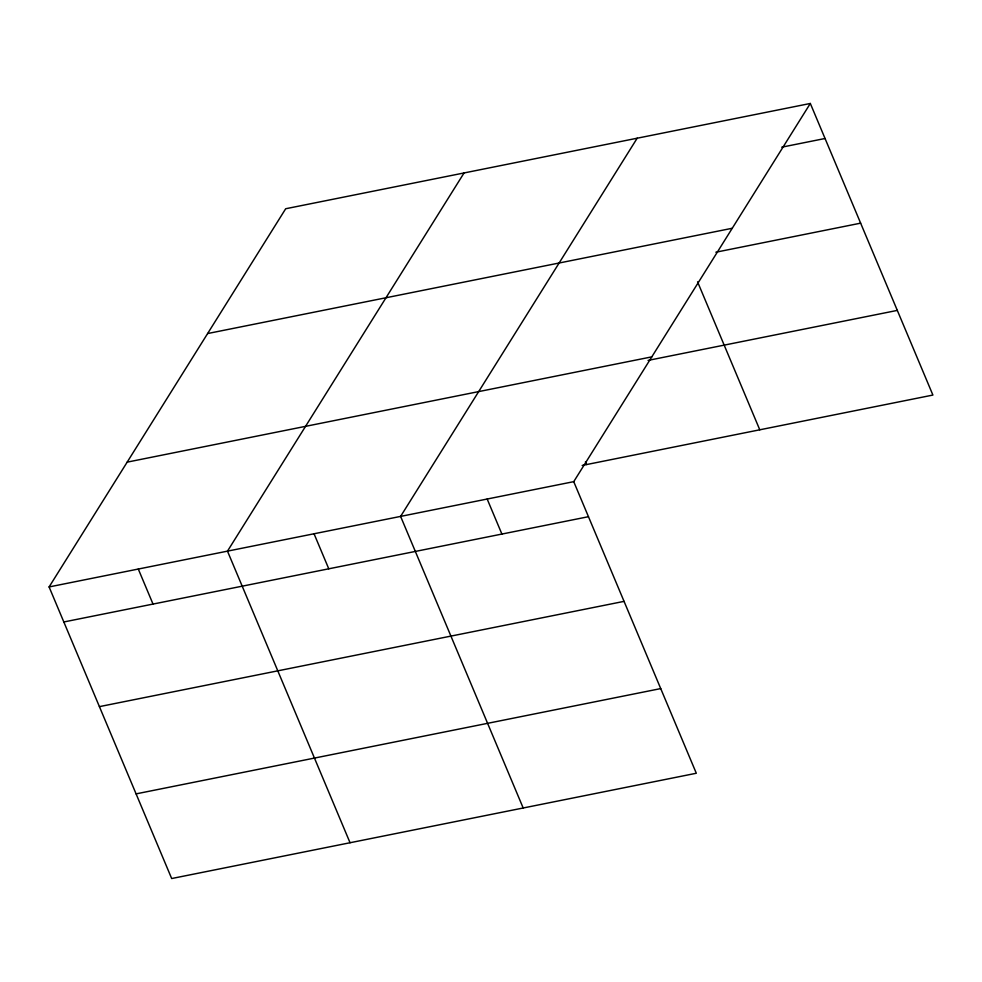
<?xml version="1.0" encoding="UTF-8"?>
<svg xmlns="http://www.w3.org/2000/svg" width="982" height="982" viewBox="0 0 982 982"><rect width="100%" height="100%" fill="white"/><g stroke="black" fill="none" stroke-linecap="round" stroke-linejoin="round"><path stroke-width="1.47" d="M810.322 103.466L573.733 481.659L696.312 773.251L171.678 878.534L49.1 586.941L285.688 208.749L810.322 103.466L932.9 395.059L582.179 465.443M464.069 172.942L227.48 551.148L350.046 842.74M637.195 138.204L400.607 516.397L523.185 808.002M781.77 147.177L825.052 138.499M207.619 333.549L732.253 228.266M715.866 252.214L860.637 223.16M127.169 462.141L651.815 356.859M648.059 360.406L897.315 310.398M49.1 586.941L573.733 481.659M63.83 621.974L588.463 516.692M99.415 706.635L624.049 601.365M136.081 793.873L660.726 688.591M697.564 281.822L759.773 429.797M585.456 461.724L586.647 464.547M487.17 499.028L501.9 534.061M314.044 533.778L328.774 568.811M138.29 569.044L153.02 604.077"/></g></svg>
